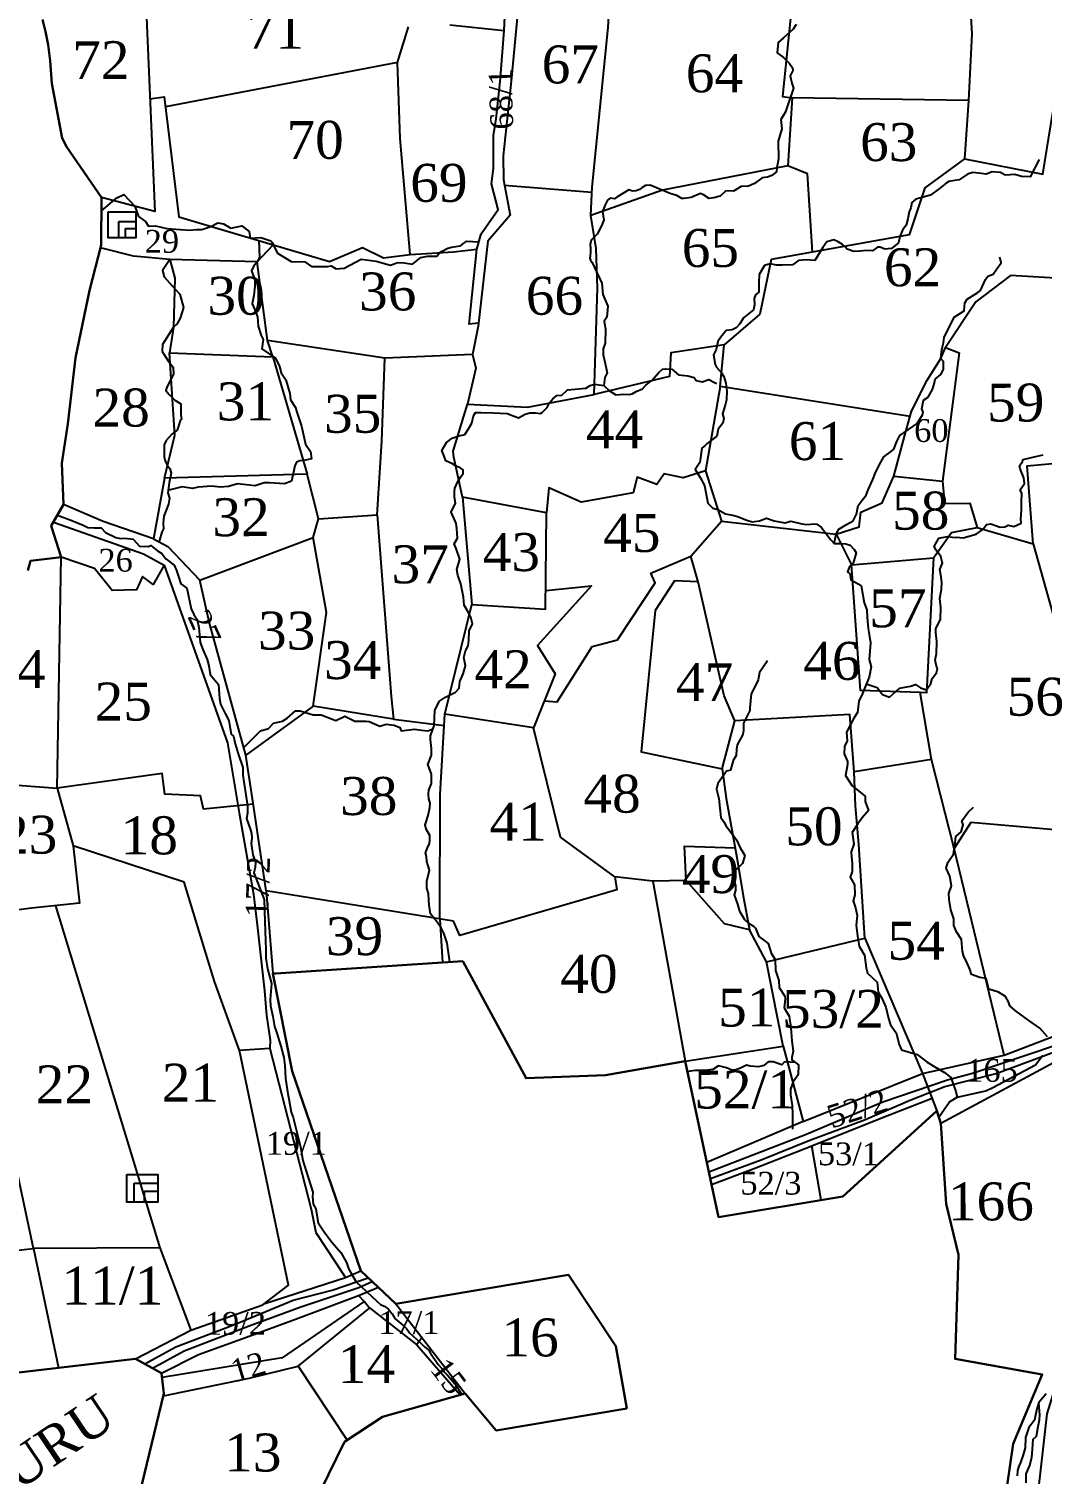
# Model space of a CAD drawing. Header units: inches. Extents: x 38 to 715, y -32 to 1237.
# Drawn here: x 176.1 to 242.8, y 829.9 to 925.1 of the extents above; entities that cross this region are included whole.
import ezdxf

# ---------------------------------------------------------------- set-up
doc = ezdxf.new("R2010")
doc.units = ezdxf.units.IN
doc.header["$MEASUREMENT"] = 0
doc.linetypes.add('BORDER', pattern=[1.75, 0.5, -0.25, 0.5, -0.25, 0, -0.25])
for name, color, linetype in [('NALA', 4, 'Continuous'), ('SQUAREWELL', 5, 'Continuous'), ('SURVEY_BND', 7, 'Continuous'), ('SURVEY_NO', 7, 'Continuous'), ('TEXT', 7, 'Continuous')]:
    doc.layers.add(name, color=color, linetype=linetype)
doc.layers.add('ROAD', color=1, linetype='Continuous', lineweight=25)
doc.layers.add('VILL_BOUNDARY', color=6, linetype='BORDER', lineweight=30)
doc.styles.get("Standard").update_dxf_attribs({"font": 'TIMES.TTF', "height": 0.12})

msp = doc.modelspace()

# ---------------------------------------------------------------- linework, layer by layer
at = {"layer": 'NALA', "linetype": 'ByBlock'}
for points in [[(226.62, 925.365), (226.43, 925.053), (225.806, 924.497), (225.453, 924.185), (225.371, 923.5), (225.805, 923.188), (226.199, 922.808), (226.389, 922.523), (226.403, 922.333), (226.24, 921.981), (226.335, 921.493), (226.457, 921.181), (225.927, 919.617), (225.778, 919.346), (225.629, 919.115), (225.696, 918.491), (225.438, 917.691), (225.465, 916.519), (225.364, 915.923), (225.329, 915.651), (225.03, 915.421), (224.745, 915.312), (224.379, 915.271), (223.89, 914.892), (223.496, 914.715), (223.007, 914.702), (222.492, 914.39), (222, 914.399), (221.62, 914.06), (221.213, 913.938), (220.9, 913.911), (220.534, 914.155), (220.317, 914.223), (219.719, 913.966), (219.244, 913.911), (219.095, 913.911), (218.769, 914.101), (218.362, 914.21), (217.012, 914.78), (216.708, 914.761), (216.479, 914.638), (216.308, 914.486), (216.089, 914.419), (215.842, 914.391), (215.604, 914.476), (214.82, 913.992), (214.66, 913.892), (214.373, 913.918), (214.206, 913.799), (214.04, 913.492), (213.859, 913.046), (213.953, 912.48), (213.786, 912.065), (213.526, 911.546), (213.119, 911.151), (213.052, 910.878), (213.072, 910.591), (213.072, 910.392), (213.046, 910.132), (213.039, 909.972), (213.066, 909.839), (213.179, 909.686), (213.833, 908.335), (213.893, 907.569), (214.028, 907.269), (214.224, 906.819), (214.149, 906.083), (213.983, 905.813), (214.058, 905.272), (214.039, 904.364), (213.913, 904.006), (213.913, 903.596), (214.039, 903.028), (214.176, 902.407), (214.018, 902.102), (213.955, 901.576)], [(242.652, 916.483), (242.047, 915.339), (241.475, 915.361), (241.032, 915.49), (240.741, 915.458), (240.406, 915.447), (240.093, 915.609), (239.542, 915.652), (239.154, 915.501), (238.679, 915.577), (238.268, 915.62), (237.912, 915.512), (237.383, 915.134), (237.08, 915.091), (236.692, 915.027), (236.508, 914.908), (236.087, 914.563), (235.472, 914.131), (234.508, 913.859), (234.26, 913.632), (234.195, 913.287), (234.087, 913.028), (233.989, 912.57), (233.87, 912.138), (233.643, 911.815), (233.47, 911.401), (233.373, 910.974), (232.909, 910.607), (232.477, 910.574), (232.164, 910.693), (231.991, 910.693), (231.656, 910.456), (231.278, 910.467), (230.834, 910.434), (230.424, 910.413), (229.981, 910.574), (229.829, 910.746), (229.69, 910.866), (229.398, 911.049), (229.106, 911.178), (228.653, 911.049), (228.383, 910.682), (228.027, 910.1), (227.854, 909.819), (227.31, 909.872), (226.792, 909.818), (226.382, 909.527), (225.712, 909.516), (225.334, 909.516), (224.922, 909.6), (224.546, 909.494), (224.19, 908.901), (224.168, 908.379), (224.179, 907.732), (223.941, 907.549), (223.855, 907.312), (223.887, 906.902), (223.812, 906.578), (223.15, 906.036), (222.922, 905.656), (222.665, 905.39), (222.418, 905.248), (222.027, 905.198), (221.656, 904.761), (221.475, 904.476), (221.36, 903.949), (221.18, 903.598), (221.284, 902.971), (221.389, 902.781), (221.703, 902.411), (221.855, 902.183), (221.988, 901.736), (222.055, 901.21), (222.036, 900.64), (221.941, 900.279), (221.779, 899.719), (221.864, 899.406), (221.807, 899.092), (221.493, 898.698), (221.408, 898.242), (221.132, 898.042), (220.77, 897.767), (220.628, 897.624), (220.419, 897.444), (220.287, 896.504), (219.978, 896.057), (220.298, 895.525), (220.596, 895.003), (220.81, 893.821), (221.13, 893.501), (221.471, 893.405), (221.982, 893.118), (222.547, 893.011), (222.835, 892.926), (223.315, 892.735), (223.741, 892.607), (224.221, 892.66), (224.68, 892.841), (225.17, 892.66), (225.874, 892.543), (226.279, 892.639), (227.014, 892.479), (227.302, 892.426), (227.857, 892.458), (227.985, 892.436), (228.272, 892.245), (228.925, 891.421), (229.138, 891.176), (229.5, 891.176), (229.895, 891.155), (230.183, 891.07), (230.46, 890.771), (230.588, 890.558), (230.397, 889.873), (230.141, 889.66), (230.024, 889.309), (230.163, 889.171), (230.227, 888.775), (230.91, 888.402), (231.11, 887.27), (231.289, 886.793), (231.313, 886.303), (231.385, 885.563), (231.444, 885.181), (231.528, 884.632), (231.433, 883.526), (231.577, 883.048), (231.433, 882.368), (231.218, 881.83), (230.991, 881.293), (230.765, 880.781), (230.675, 880.031), (230.434, 879.671), (229.939, 878.75), (229.984, 878.18), (229.819, 877.79), (229.789, 877.31), (230.014, 876.814), (230.014, 876.604), (229.879, 875.884), (230.315, 875.209), (231.171, 874.534), (231.187, 874.182), (231.397, 873.582), (230.976, 873.102), (230.691, 872.697), (230.33, 872.142), (230.421, 871.368), (230.255, 870.858), (230.27, 870.498), (230.315, 870.093), (230.33, 869.553), (230.195, 869.178), (230.481, 868.683), (230.496, 868.017), (230.39, 867.627), (230.541, 867.176), (230.661, 866.666), (230.586, 866.036), (230.676, 865.301), (230.781, 864.641), (231.142, 864.055), (231.247, 863.215), (231.337, 862.855), (231.969, 862.261), (232.029, 861.601), (232.284, 861.226), (232.54, 860.625), (232.705, 859.875), (232.855, 859.47), (233.217, 858.939), (233.412, 858.158), (233.562, 857.813), (234.614, 857.513), (235.26, 857.003), (235.77, 856.688), (236.401, 856.328), (236.822, 855.983), (237.145, 855.063), (237.245, 854.697)], [(180.845, 913.095), (181.866, 913.94), (182.329, 914.177), (183.053, 913.398), (183.281, 912.724), (183.744, 912.394), (183.942, 912.09), (184.418, 912.103), (185.145, 911.932), (186.058, 911.853), (186.64, 911.813), (187.116, 911.853), (187.473, 911.853), (188.045, 912.066), (188.518, 912.302), (188.888, 912.236), (189.364, 911.958), (190.09, 912.101), (190.591, 911.731), (190.658, 911.293), (191.342, 911.339), (192, 911.108), (192.112, 910.978), (192.169, 910.845), (192.454, 910.293), (193.356, 909.744), (194.245, 909.735), (194.69, 909.42), (194.94, 909.42), (195.747, 909.429), (195.987, 909.457), (196.312, 909.263), (196.849, 909.318), (197.973, 909.904), (198.96, 909.768), (199.661, 909.573), (199.895, 909.522), (200.135, 909.593), (200.356, 909.677), (200.804, 909.671), (201.349, 909.586), (201.349, 909.586), (201.89, 910.01), (202.331, 910.094), (202.851, 910.094), (202.955, 910.094), (203.134, 910.329), (203.299, 910.425), (203.682, 910.626), (203.909, 910.704), (204.325, 910.755), (204.513, 910.788), (204.734, 910.95), (204.935, 911.093), (205.724, 911.042)], [(191.219, 911.126), (191.252, 910.022), (191.111, 909.734), (190.867, 909.415), (190.745, 909.132), (190.948, 908.555), (190.958, 908.121), (190.887, 907.503), (190.786, 906.961), (190.958, 906.577), (191.141, 906.101), (191.181, 905.494), (191.373, 904.877), (191.495, 904.604), (191.424, 903.997), (192.316, 903.384), (192.58, 902.838), (192.701, 902.413), (192.995, 901.958), (193.269, 901.053), (193.299, 900.628), (193.633, 900.132), (193.714, 899.829), (194.038, 898.908), (194.303, 897.718), (194.616, 897.233), (194.698, 896.747), (194.292, 896.666), (193.918, 896.626), (193.695, 896.535), (193.584, 896.292), (193.37, 895.286), (192.914, 895.104), (191.932, 895.175), (191.578, 895.175), (190.97, 894.972), (189.805, 895.094), (189.218, 894.922), (188.661, 894.891), (188.131, 894.943), (187.22, 894.892), (186.845, 894.801), (186.156, 894.912), (185.285, 894.69)], [(191.111, 909.734), (192.169, 910.845)], [(185.354, 909.894), (184.864, 909.163), (184.974, 908.732), (185.516, 908.159), (186.011, 907.594), (186.254, 906.733), (186.042, 906.027), (185.814, 905.635), (185.596, 905.42), (184.88, 904.289), (184.84, 903.826), (185.241, 903.207), (185.579, 902.791), (185.602, 902.32), (185.147, 901.469), (185.092, 901.25), (185.32, 900.999), (185.689, 900.622), (186.089, 900.376), (186.089, 899.669), (186.113, 899.356), (186.026, 899.246), (185.845, 898.63), (185.492, 898.371), (185.115, 897.963), (184.989, 897.672), (184.973, 896.83), (185.036, 896.626), (185.193, 896.293), (185.35, 896.108), (185.445, 895.818), (185.319, 895.167), (185.217, 894.518), (185.327, 894.165), (185.264, 893.765), (184.966, 892.981), (184.919, 892.529), (184.935, 892.137), (184.817, 891.91), (184.668, 891.4), (184.648, 891.282)], [(236.171, 903.363), (236.24, 903.954), (236.329, 904.388), (236.374, 904.746), (236.599, 905.21), (236.898, 905.763), (237.033, 906.092), (237.707, 906.5), (237.752, 907.024), (237.902, 907.278), (238.606, 907.712), (238.77, 907.846), (239.115, 908.564), (239.265, 908.792), (239.609, 908.927), (239.864, 909.27), (240.133, 909.674), (240.058, 910.033)], [(203.798, 863.601), (203.624, 864.839), (203.419, 865.491), (203.225, 865.842), (202.898, 866.313), (202.523, 866.773), (202.438, 867.347), (202.426, 867.674), (202.401, 868.109), (202.28, 868.471), (202.28, 868.919), (202.462, 869.656), (202.293, 870.217), (202.268, 870.543), (202.208, 870.797), (202.329, 871.111), (202.474, 871.413), (202.498, 871.619), (202.498, 871.933), (202.256, 872.344), (202.172, 872.634), (202.377, 873.243), (202.486, 873.786), (202.51, 874.064), (202.426, 874.355), (202.402, 874.657), (202.414, 874.923), (202.608, 875.363), (202.608, 875.98), (202.438, 876.39), (202.366, 876.608), (202.608, 877.217), (202.608, 877.676), (202.523, 878.268), (202.523, 878.51), (202.766, 879.179), (202.79, 879.674), (202.814, 880.194), (203.117, 880.786), (203.528, 881.04), (204.17, 881.367), (204.412, 881.645), (204.46, 882.08), (204.69, 882.594), (204.835, 883.114), (204.738, 883.67), (204.835, 884.093), (205.005, 884.431), (205.065, 884.782), (205.077, 885.41), (205.308, 885.875), (205.199, 886.322), (204.981, 886.745), (204.751, 887.108), (204.703, 887.643), (204.533, 888.513), (204.34, 889.081), (204.267, 889.456), (204.473, 890.137), (204.219, 890.838), (204.098, 891.152), (204.303, 891.515), (204.267, 892.168), (204.219, 892.482), (204.17, 892.599), (203.904, 893.227), (204.17, 893.82), (204.122, 894.255), (204.122, 894.569), (204.134, 894.823), (204.364, 895.294), (204.509, 895.548), (204.69, 895.79), (204.678, 896.019), (204.497, 896.152), (204.23, 896.261), (203.976, 896.43), (203.553, 896.624), (203.431, 896.935), (203.286, 897.31), (203.577, 897.83), (203.952, 898.108), (204.327, 898.253), (204.787, 898.361), (205.029, 898.724), (205.247, 899.111), (205.368, 899.594), (205.489, 899.812), (205.852, 899.812), (206.662, 899.788), (207.594, 899.737), (208.323, 899.449), (208.781, 899.686), (209.07, 899.788), (209.46, 899.788), (209.773, 899.737), (209.884, 899.805), (210.231, 900.143), (210.375, 900.433), (210.604, 900.702), (210.867, 900.931), (211.183, 900.952), (211.564, 901.291), (212.073, 901.341), (212.777, 901.401), (213.065, 901.587), (213.333, 901.662), (213.955, 901.576), (214.32, 901.238), (214.515, 901.113), (214.752, 900.96), (215.27, 901.023), (215.653, 900.982), (215.816, 901.032), (216.095, 901.182), (216.503, 901.373), (216.719, 901.597), (216.948, 901.772), (217.098, 901.896), (217.578, 902.45), (217.832, 902.651), (218.048, 902.688), (218.444, 902.659), (218.869, 902.293), (219.497, 902.211), (219.915, 902.107), (220.049, 901.92), (220.438, 901.823), (220.871, 901.98), (221.287, 901.754), (221.369, 901.687)], [(229.138, 891.176), (229.268, 891.778), (229.433, 892.119), (229.94, 892.425), (230.377, 892.673), (230.601, 893.109), (230.719, 893.674), (230.978, 894.039), (231.239, 894.361), (231.368, 894.702), (231.687, 895.397), (231.84, 895.786), (232.1, 896.331), (232.407, 896.873), (232.914, 897.262), (233.067, 897.38), (233.256, 897.886), (233.469, 898.29), (234.613, 899.079), (234.966, 899.656), (234.99, 899.833), (234.921, 900.041), (235.027, 900.607), (235.333, 900.807), (235.605, 901.313), (235.746, 901.761), (235.793, 902.008), (236.159, 902.303), (236.336, 902.633), (236.347, 903.163), (236.171, 903.363)], [(231.254, 881.92), (231.966, 881.693), (232.325, 881.221), (232.782, 881.041), (233.434, 881.644), (234.16, 881.775), (234.503, 881.881), (234.503, 881.881), (234.829, 881.661), (235.221, 881.522), (235.515, 881.954), (235.588, 882.288), (235.874, 882.655), (235.955, 882.907), (235.882, 883.095), (235.8, 883.486), (235.825, 883.698), (235.874, 883.922), (235.907, 884.721), (235.842, 885.315), (235.825, 885.56), (236.144, 886.198), (236.168, 886.955), (236.103, 887.558), (236.103, 887.558), (236.218, 888.157), (236.226, 888.63), (236.16, 889.119), (236.103, 889.469), (236.275, 889.886), (236.16, 890.31), (235.85, 890.736), (235.72, 890.973), (236.022, 891.527), (236.601, 891.633), (237.107, 891.568), (237.204, 891.584), (237.641, 891.547), (238.497, 891.791), (238.922, 892.093), (239.166, 892.427), (239.46, 892.468), (240.084, 892.24), (240.382, 892.265), (240.591, 892.377), (240.889, 892.313), (240.97, 892.297), (241.453, 892.506), (241.437, 892.78), (241.485, 893.359), (241.485, 893.906), (241.494, 894.457), (241.389, 894.699), (241.679, 895.133), (241.63, 895.503), (241.397, 896.098), (241.357, 896.283), (241.55, 896.575), (241.598, 896.711), (242.506, 896.93), (242.911, 897.006)], [(177.94, 893.04), (178.887, 892.686), (179.632, 892.386), (179.939, 892.229), (180.376, 892.208), (180.834, 892.201), (181.114, 891.908), (181.797, 891.574), (182.077, 891.512), (182.391, 891.526), (182.93, 891.451), (183.356, 891), (183.929, 890.973), (184.1, 891.034), (184.53, 890.693), (184.831, 890.509), (185.091, 890.154), (185.648, 889.746), (185.784, 889.398), (185.928, 888.996), (186.085, 888.525), (186.467, 888.239), (186.768, 886.864), (186.932, 886.488), (187.15, 886.161), (187.15, 886.161), (187.273, 885.649), (187.359, 884.653), (187.536, 884.179), (187.819, 883.521), (187.934, 883.112), (188.003, 882.538), (188.57, 881.881), (188.631, 880.959), (188.692, 880.592), (188.999, 879.964), (189.236, 879.51), (189.336, 878.99), (189.397, 878.6), (189.543, 878.47), (189.65, 877.965), (189.849, 877.307), (190.163, 876.416), (190.171, 875.911), (190.232, 875.46), (190.47, 873.888), (190.47, 873.398), (190.401, 873.061), (190.662, 872.308), (190.738, 872.063), (190.753, 871.788), (190.723, 871.398), (190.823, 870.66), (190.999, 870.178), (190.976, 869.826), (190.884, 869.467), (191.565, 867.724), (191.606, 866.256), (191.675, 864.411), (191.689, 863.862), (191.785, 863.149), (192.046, 862.183), (191.964, 861.127), (191.977, 860.702), (192.142, 860.002), (192.252, 859.343), (192.389, 858.987), (192.678, 858.05), (192.87, 857.309), (192.939, 856.788), (192.98, 855.933), (193.131, 854.918), (193.2, 854.589), (193.351, 853.711), (193.475, 853.354), (193.957, 851.423), (194.108, 850.518), (194.328, 849.818), (194.769, 848.44), (194.747, 848.138), (194.801, 847.653), (194.974, 847.33), (195.081, 846.651), (195.125, 846.424), (195.567, 845.745), (196.042, 845.11), (196.615, 844.451), (197.005, 843.796), (197.128, 843.407), (197.261, 843.16), (197.629, 842.517)], [(224.746, 883.44), (224.214, 882.666), (224.128, 882.181), (223.886, 881.682), (223.657, 881.269), (223.572, 880.342), (223.572, 880.171), (223.343, 879.686), (223.158, 879.33), (223.158, 878.873), (223.115, 878.588), (222.743, 877.897), (222.7, 877.626), (222.686, 877.198), (222.486, 876.87), (222.301, 876.229), (222.044, 876.172), (221.458, 875.367), (221.372, 874.982), (221.529, 874.369), (221.6, 873.727), (221.669, 873.119), (221.869, 872.829), (222, 872.6), (222.7, 871.643), (222.95, 871.124), (223.121, 870.834), (223.251, 870.614), (223.091, 870.095), (222.86, 869.855), (222.5, 869.565), (222.53, 868.97), (222.64, 868.65), (222.63, 868.321), (222.55, 868.021), (222.76, 867.401), (222.9, 866.942), (223.23, 866.408), (223.48, 866.168), (223.81, 865.958), (223.96, 865.828), (224.18, 865.279), (224.501, 865.029), (224.791, 864.819), (224.911, 864.409), (224.981, 864.19), (225.251, 863.76), (225.271, 863.037), (225.481, 862.377), (225.511, 861.928), (225.881, 861.348), (225.911, 861.168), (225.832, 860.572), (226.172, 860.022), (226.192, 859.863), (226.252, 859.453), (226.302, 859.003), (226.342, 858.374), (226.423, 857.73), (226.343, 857.3), (226.343, 857.15), (226.78, 856.814), (226.76, 856.171), (226.438, 855.709), (226.257, 855.226), (226.257, 854.845), (226.358, 854.141), (226.378, 853.559), (226.378, 852.916), (226.398, 852.594)], [(243.186, 858.678), (242.679, 859.244), (241.963, 859.75), (241.065, 860.399), (240.706, 860.707), (240.614, 860.983), (240.428, 861.334), (239.956, 861.611), (239.331, 861.816), (239.331, 861.816), (239.145, 862.51), (238.735, 862.575), (238.193, 862.772), (238.078, 863.133), (237.848, 863.625), (237.684, 863.953), (237.602, 864.297), (237.536, 865.084), (237.192, 865.582), (237.011, 866.009), (237.011, 866.452), (236.83, 867.042), (236.715, 867.714), (236.683, 868.108), (236.863, 868.607), (236.765, 869.247), (236.519, 869.788), (236.634, 870.165), (236.995, 870.706), (237.11, 871.444), (237.159, 871.87), (237.504, 872.166), (237.645, 872.646), (237.555, 872.891), (237.955, 873.47), (238.316, 873.805)], [(226.561, 856.982), (225.857, 857.032), (225.679, 856.815), (225.106, 857.012), (224.78, 857.012), (224.494, 856.785), (224.138, 856.696), (223.605, 856.726), (223.358, 856.805), (222.953, 856.608), (222.578, 856.479), (222.4, 856.469), (222.035, 856.637), (221.519, 856.765), (221.143, 856.508), (220.788, 856.469), (220.324, 856.449), (219.988, 856.449), (219.642, 856.4), (219.46, 856.36)], [(236.034, 853.377), (236.733, 854.387), (237.245, 854.697), (239.122, 855.109), (239.599, 855.341), (242.41, 856.831), (242.888, 857.456)], [(197.629, 842.517), (198.99, 841.251), (199.231, 841.042), (199.486, 840.933), (199.745, 840.747), (199.996, 840.411), (200.192, 840.117), (200.711, 839.667), (200.947, 839.454), (201.156, 839.163), (201.88, 838.507), (202.126, 838.243), (202.421, 838.016), (202.526, 837.835), (203.027, 837.078), (203.278, 836.819), (203.45, 836.583), (203.65, 836.374), (204.265, 835.662), (204.347, 835.48), (204.529, 835.198), (204.614, 835.119)], [(243.111, 835.137), (242.623, 834.573), (242.471, 834.071), (242.333, 833.422), (241.967, 832.935), (241.738, 832.265), (241.723, 831.595), (241.586, 831.138), (241.418, 830.62), (241.311, 830.377), (241.22, 830.087), (241.189, 829.737)], [(241.786, 829.275), (241.786, 829.884), (242.03, 830.436), (242.168, 830.984), (242.198, 831.487), (242.259, 832.157), (242.458, 832.36), (242.58, 832.999), (242.656, 833.426), (242.686, 833.746), (242.623, 834.573)]]:
    msp.add_lwpolyline(points, dxfattribs=at)
at = {"layer": 'ROAD', "linetype": 'ByBlock'}
for points in [[(220.875, 849.785), (227.256, 852.23), (232.337, 854.393), (236.613, 855.844), (238.24, 856.275), (243.656, 858.101), (245.66, 858.842), (248.43, 859.434), (252.436, 860.187), (255.826, 861.13), (258.016, 861.693), (263.15, 861.158), (266.163, 860.525), (271.216, 859.827), (275.543, 858.522), (279.242, 856.074)], [(220.974, 849.33), (224.324, 850.561), (227.527, 851.858), (231.127, 853.203), (234.189, 854.525), (236.434, 855.402), (239.8, 856.245), (244.016, 857.82), (245.889, 858.488), (250.246, 859.304), (253.148, 859.902), (256.444, 860.802), (257.555, 861.188), (261.643, 860.826), (264.637, 860.359), (268.625, 859.448), (270.536, 859.351), (274.001, 858.525), (276.07, 857.786), (278.417, 855.978), (279.259, 855.159)], [(183.711, 837.115), (185.74, 838.248), (189.497, 839.678), (193.473, 841.311), (196.06, 841.972), (198.426, 842.794)], [(184.218, 836.842), (186.297, 837.974), (190.578, 839.635), (193.983, 840.883), (197.817, 842.144), (198.681, 842.555)]]:
    msp.add_lwpolyline(points, dxfattribs=at)
at = {"layer": 'SQUAREWELL', "linetype": 'ByBlock'}
for points in [[(181.294, 913.028), (183.102, 913.028), (183.102, 911.309), (181.294, 911.309)], [(181.989, 912.399), (183.102, 912.399), (183.102, 911.309), (181.989, 911.309)], [(182.43, 911.929), (183.102, 911.929), (183.102, 911.309), (182.43, 911.309)], [(182.51, 849.602), (184.571, 849.602), (184.571, 847.77), (182.51, 847.77)], [(182.994, 849.037), (184.571, 849.037), (184.571, 847.77), (182.994, 847.77)], [(183.673, 848.496), (184.571, 848.496), (184.571, 847.77), (183.673, 847.77)]]:
    msp.add_lwpolyline(points, close=True, dxfattribs=at)
at = {"layer": 'SURVEY_BND', "linetype": 'ByBlock'}
for points in [[(236.598, 932.848), (237.741, 932.646), (238.208, 924.744), (237.995, 920.369), (226.375, 920.545), (226.083, 916.063), (217.831, 914.456), (213.101, 912.777), (213.175, 914.644), (214.248, 925.175), (214.319, 926.714), (216.781, 929.382), (226.349, 926.644), (225.733, 920.617), (226.375, 920.545)], [(203.8, 925.357), (207.382, 924.964), (207.691, 931.432), (208.55, 929.103), (207.841, 921.642), (207.318, 916.716), (207.339, 915.149), (207.405, 914.779), (213.162, 914.311)], [(198.339, 926.848), (183.79, 926.33), (184.37, 913.057), (180.851, 913.968)], [(184.046, 920.468), (184.979, 920.592), (185.94, 912.689), (195.874, 909.749), (198.06, 910.682), (199.428, 909.999), (201.199, 910.217), (200.532, 917.859), (200.365, 922.871), (201.078, 925.217)], [(201.199, 910.217), (204.05, 910.382), (205.593, 910.573), (205.875, 911.581), (206.982, 913.185), (206.547, 914.864), (206.683, 915.879), (206.692, 918.048), (206.856, 919.144), (207.074, 921.198), (207.146, 921.86), (207.382, 924.964)], [(237.995, 920.369), (237.722, 916.518), (242.882, 915.508), (244.226, 923.76)], [(200.365, 922.871), (185.058, 919.945)], [(237.722, 916.518), (235.11, 914.597), (234.074, 911.51), (224.978, 909.874), (224.243, 906.273), (221.879, 904.257), (218.37, 903.746), (218.288, 902.179), (213.312, 900.999), (213.536, 907.993), (213.455, 910.599), (213.101, 912.777)], [(227.702, 910.364), (227.374, 915.538), (226.083, 916.063)], [(207.405, 914.779), (207.792, 912.803), (206.315, 911.103), (205.671, 905.492), (205.302, 903.631), (199.531, 903.387), (191.789, 904.558), (191.111, 909.734), (185.354, 909.894), (182.961, 910.102), (180.783, 910.658)], [(205.694, 905.696), (205.086, 905.617), (205.593, 910.573)], [(185.354, 909.894), (185.675, 908.645), (185.596, 905.42), (185.336, 903.728), (192.133, 903.469), (191.789, 904.558)], [(249.366, 908.399), (248.142, 907.886), (244.868, 908.596), (240.745, 908.823), (238.478, 907.085), (236.479, 904.088), (237.378, 903.742), (236.281, 895.269), (236.406, 893.8), (238.072, 893.835), (238.553, 892.219), (242.251, 891.15), (241.848, 896.294), (244.942, 896.576), (244.33, 891.745), (247.156, 891.954), (246.837, 898.929), (247.116, 902.204), (247.701, 903.698), (248.142, 907.886)], [(192.133, 903.469), (194.405, 895.749), (184.998, 895.471), (185.675, 898.318), (185.436, 902.047), (185.336, 903.728)], [(205.302, 903.631), (205.519, 902.725), (204.966, 900.357), (208.918, 900.152), (213.312, 900.999)], [(234.141, 899.54), (221.632, 901.508), (221.879, 904.257)], [(233.065, 895.62), (233.793, 898.316), (234.24, 899.886), (235.269, 901.924), (236.171, 903.363), (236.479, 904.088)], [(195.149, 892.805), (199.012, 893.059), (199.331, 897.912), (199.531, 903.387)], [(221.632, 901.508), (220.645, 895.969), (221.71, 892.647)], [(220.645, 895.969), (219.185, 895.506), (217.929, 895.764), (217.446, 895.069), (216.153, 895.54), (215.884, 894.521), (212.47, 893.892), (210.339, 894.844), (210.171, 893.204), (204.64, 894.215), (204.067, 896.863), (204.033, 897.266), (204.966, 900.357)], [(184.998, 895.471), (184.276, 891.483), (180.95, 892.623), (178.343, 893.753)], [(184.276, 891.483), (185.217, 890.975), (187.341, 888.754), (194.79, 891.579), (195.149, 892.805), (194.405, 895.749)], [(229.268, 891.778), (230.787, 892.261), (230.881, 893.231), (232.295, 893.845), (233.065, 895.62), (236.284, 895.285)], [(204.64, 894.215), (205.262, 887.154), (210.113, 886.854), (210.171, 893.204)], [(177.684, 892.588), (183.608, 890.487), (184.977, 889.735), (184.258, 888.47), (183.556, 889), (183.146, 888.128), (181.554, 888.077), (180.391, 889.529), (178.198, 890.273)], [(199.012, 893.059), (199.931, 881.083), (200.097, 879.588), (194.801, 880.446), (190.364, 877.233), (187.951, 886.013), (187.341, 888.754)], [(242.251, 891.15), (244.222, 884.101), (248.165, 877.033), (249.236, 872.534), (244.157, 872.259), (238.143, 872.792), (237.052, 871.075), (235.549, 876.943), (230.445, 876.118), (230.157, 879.909), (222.588, 879.489), (221.879, 881.129), (220.161, 888.655), (219.689, 890.343), (221.71, 892.647), (229.268, 891.778), (230.269, 889.767), (235.671, 890.221), (236.865, 891.898), (238.553, 892.219)], [(194.801, 880.446), (195.688, 886.623), (194.79, 891.579)], [(210.03, 880.808), (210.881, 880.736), (213.179, 884.376), (214.853, 884.827), (217.348, 888.579), (217.052, 889.223), (219.689, 890.343)], [(184.977, 889.735), (189.15, 878.032), (189.942, 873.294), (190.869, 868.07), (191.125, 865.857), (191.593, 861.708), (191.714, 860.082), (191.955, 858.452), (191.94, 857.91), (189.951, 857.76), (188.307, 862.325), (187.072, 866.334), (186.288, 868.868), (178.974, 871.251), (179.396, 867.47), (176.247, 867.139), (171.717, 866.55), (171.341, 871.63), (170.995, 874.972), (174.16, 875.344), (177.928, 875.043), (178.198, 890.273)], [(235.549, 876.943), (234.807, 881.36), (230.875, 881.487), (230.269, 889.767)], [(235.671, 890.221), (235.215, 881.337), (234.807, 881.36)], [(220.161, 888.655), (218.601, 888.711), (217.336, 886.756), (216.417, 877.448), (221.75, 876.327), (222.588, 879.489)], [(210.124, 888.068), (213.147, 888.38), (209.584, 884.459), (210.742, 882.59), (209.317, 879.026), (203.483, 879.938), (205.262, 887.154)], [(190.227, 877.732), (191.334, 878.828), (191.846, 878.979), (192.178, 879.325), (192.178, 879.325), (192.781, 879.461), (193.083, 879.672), (193.641, 880.138), (193.942, 880.154), (194.801, 879.882), (195.329, 879.882), (196.294, 879.521), (196.882, 879.792), (197.545, 879.476), (198.299, 879.476), (198.484, 879.447), (199.187, 879.144), (199.609, 879.262), (200.134, 879.196), (200.504, 879.048), (200.608, 878.841), (201.476, 878.951), (201.935, 878.877), (202.364, 878.84), (202.468, 878.87), (202.69, 878.971)], [(203.141, 866.427), (203.16, 874.644), (203.483, 879.938)], [(200.097, 879.588), (203.437, 879.185)], [(219.382, 868.98), (217.183, 868.915), (214.686, 869.202), (211.108, 871.827), (209.317, 879.026)], [(214.686, 869.202), (214.807, 868.345), (204.455, 865.349), (204.053, 866.279), (191.708, 868.278), (190.848, 874.062), (190.364, 877.233)], [(190.858, 873.996), (187.563, 873.672), (187.379, 874.544), (185.027, 874.659), (184.838, 876.014), (177.928, 875.043), (178.974, 871.251)], [(221.75, 876.327), (222.026, 874.376), (222.726, 870.486), (223.135, 867.948), (223.561, 865.722), (221.907, 866.114), (219.382, 868.98), (219.28, 871.229), (222.61, 871.129)], [(224.674, 863.601), (231.165, 865.165), (230.755, 871.347), (230.536, 873.891), (230.445, 876.118)], [(240.334, 857.462), (246.874, 859.956), (247.216, 860.854), (249.143, 862.025), (250.186, 862.968), (250.985, 863.923), (250.729, 867.432), (250.658, 871.742), (249.236, 872.534)], [(234.956, 856.248), (240.334, 857.462), (237.052, 871.075)], [(217.183, 868.915), (219.307, 857.069), (225.769, 858.063), (224.674, 863.601), (223.561, 865.722)], [(191.708, 868.278), (192.14, 862.845)], [(166.186, 843.628), (176.366, 844.731), (171.717, 866.55)], [(177.821, 867.304), (184.686, 844.757), (176.366, 844.731)], [(203.141, 866.427), (203.33, 863.57)], [(231.165, 865.165), (234.956, 856.248), (235.903, 853.787)], [(225.769, 858.063), (227.084, 853.087), (220.746, 850.388)], [(247.178, 857.995), (243.878, 857.12), (236.164, 852.967)], [(183.092, 837.448), (186.746, 839.333), (191.485, 841.002), (193.18, 842.312), (189.951, 857.76)], [(191.94, 857.91), (194.676, 847.319), (194.98, 845.774), (196.94, 842.81)], [(227.084, 853.087), (234.956, 856.248)], [(221.055, 848.95), (223.798, 849.969), (227.663, 851.479), (232.212, 853.319), (235.584, 854.617)], [(246.46, 854.723), (246.195, 847.592), (243.93, 836.377), (243.141, 833.824), (242.466, 827.815), (247.735, 827.558), (248.981, 836.275)], [(228.277, 847.911), (227.663, 851.479)], [(176.366, 844.731), (178.026, 836.862)], [(184.686, 844.757), (186.746, 839.333)], [(191.605, 841.095), (196.94, 842.81), (197.944, 843.247)], [(197.783, 841.626), (199.095, 842.166)], [(184.814, 836.52), (187.245, 837.739), (190.638, 838.959), (193.816, 840.125), (197.783, 841.626), (198.166, 841.23), (192.753, 837.527), (184.849, 836.213)], [(184.928, 835.013), (190.577, 836.19), (193.803, 836.962), (198.509, 840.799), (198.166, 841.23)], [(198.514, 840.803), (201.642, 838.377), (204.484, 835.082)], [(200.246, 841.086), (204.808, 835.174)], [(201.958, 838.867), (201.642, 838.377)], [(193.803, 836.962), (197.032, 832.089)]]:
    msp.add_lwpolyline(points, dxfattribs=at)
at = {"layer": 'VILL_BOUNDARY', "linetype": 'ByBlock'}
for points in [[(176.004, 889.405), (176.17, 890.025), (178.198, 890.273), (177.536, 892.327), (178.343, 893.753), (178.241, 896.471), (178.634, 899.055), (179.131, 903.405), (180.063, 907.836), (180.83, 910.84), (180.851, 913.968), (178.573, 917.284), (178.263, 917.883), (177.579, 921.489), (177.475, 922.977), (177.33, 924.031), (177.165, 924.899), (176.958, 925.705)], [(240.32, 827.614), (240.922, 831.857), (242.842, 836.417), (237.098, 837.452), (237.332, 844.313), (236.514, 847.662), (236.164, 852.967), (235.903, 853.787), (229.696, 848.145), (221.519, 846.795), (219.307, 857.069), (214.057, 856.149), (208.832, 855.936), (204.656, 863.657), (192.338, 862.845), (192.14, 862.845), (193.41, 856.408), (197.944, 843.247), (200.246, 841.086), (211.632, 842.985), (214.755, 838.291), (215.462, 834.19), (206.869, 832.736), (204.808, 835.174), (199.37, 833.639), (196.867, 831.98), (195.277, 828.747)], [(183.192, 827.903), (184.966, 835.171), (184.814, 836.52), (183.092, 837.448), (167.662, 835.663)]]:
    msp.add_lwpolyline(points, dxfattribs=at)

# ---------------------------------------------------------------- texts
at = {"layer": 'SURVEY_NO', "linetype": 'ByBlock'}
for s, height, rotation, p in [('71', 2.5, 0.02818, (190.42, 923.765)), ('72', 2.5, 0.02818, (178.921, 921.767)), ('67', 2.5, 0.02818, (209.861, 921.487)), ('64', 2.5, 0.02818, (219.358, 920.901)), ('68/1', 1.5, 92.05473, (207.993, 918.469)), ('70', 2.5, 0.02818, (193.04, 916.516)), ('63', 2.5, 0.02818, (230.845, 916.371)), ('69', 2.5, 0.02818, (201.197, 913.686)), ('29', 1.5, 0.02818, (183.697, 910.332)), ('65', 2.5, 0.02818, (219.091, 909.395)), ('62', 2.5, 0.02818, (232.416, 908.122)), ('30', 2.5, 0.02818, (187.834, 906.246)), ('36', 2.5, 0.02818, (197.824, 906.529)), ('66', 2.5, 0.02818, (208.814, 906.246)), ('31', 2.5, 0.02818, (188.449, 899.286)), ('59', 2.5, 0.02818, (239.212, 899.214)), ('28', 2.5, 0.02818, (180.258, 898.877)), ('35', 2.5, 0.02818, (195.52, 898.471)), ('44', 2.5, 0.02818, (212.779, 897.432)), ('61', 2.5, 0.02818, (226.148, 896.671)), ('60', 1.5, 0.02818, (234.407, 897.864)), ('32', 2.5, 0.02818, (188.158, 891.655)), ('58', 2.5, 0.02818, (232.953, 892.087)), ('45', 2.5, 0.02818, (213.915, 890.618)), ('43', 2.5, 0.02818, (205.976, 889.358)), ('26', 1.5, 0.02818, (180.646, 889.322)), ('37', 2.5, 0.02818, (199.966, 888.552)), ('57', 2.5, 0.02818, (231.444, 885.655)), ('27', 1.5, 294.08099, (186.491, 886.367)), ('33', 2.5, 0.02818, (191.164, 884.185)), ('34', 2.5, 0.02818, (195.518, 882.243)), ('46', 2.5, 0.02818, (227.101, 882.19)), ('24', 2.5, 0.02818, (173.394, 881.642)), ('42', 2.5, 0.02818, (205.43, 881.632)), ('47', 2.5, 0.02818, (218.714, 880.786)), ('25', 2.5, 0.02818, (180.399, 879.51)), ('56', 2.5, 0.02818, (240.498, 879.83)), ('38', 2.5, 0.02818, (196.576, 873.285)), ('48', 2.5, 0.02818, (212.609, 873.439)), ('41', 2.5, 0.02818, (206.424, 871.593)), ('23', 2.5, 0.02818, (174.164, 870.74)), ('18', 2.5, 0.02818, (182.112, 870.692)), ('50', 2.5, 0.02818, (225.913, 871.287)), ('17/2', 1.5, 88.05157, (191.829, 866.51)), ('49', 2.5, 0.02818, (219.095, 868.143)), ('39', 2.5, 0.02818, (195.64, 864.054)), ('54', 2.5, 0.02818, (232.652, 863.751)), ('40', 2.5, 0.02818, (211.086, 861.564)), ('51', 2.5, 0.02818, (221.491, 859.35)), ('53/2', 2.5, 0.02818, (225.7, 859.26)), ('165', 1.5, 0.02818, (237.835, 855.71)), ('22', 2.5, 0.02818, (176.514, 854.289)), ('21', 2.5, 0.02818, (184.824, 854.399)), ('52/1', 2.5, 0.02818, (219.913, 853.95)), ('52/2', 1.5, 17.7611, (228.961, 852.622)), ('19/1', 1.5, 0.02818, (191.675, 850.9)), ('53/1', 1.5, 0.02818, (228.063, 850.21)), ('52/3', 1.5, 0.02818, (222.953, 848.276)), ('166', 2.5, 0.02818, (236.634, 846.575)), ('11/1', 2.5, 0.02818, (178.216, 841.029)), ('19/2', 1.5, 0.02818, (187.662, 839.038)), ('17/1', 1.5, 0.02818, (199.094, 839.09)), ('16', 2.5, 0.02818, (207.209, 837.613)), ('14', 2.5, 0.02818, (196.421, 835.854)), ('12', 1.5, 16.59761, (189.636, 835.88)), ('15', 1.5, 306.99867, (202.444, 836.771)), ('13', 2.5, 0.02818, (188.937, 830.032))]:
    msp.add_text(s, height=height, rotation=rotation, dxfattribs=at).set_placement(p)
at = {"layer": 'TEXT', "linetype": 'ByBlock'}
msp.add_text('KULLURU', height=2.5, rotation=33.97292, dxfattribs=at).set_placement((166.997, 823.1))

doc.saveas('drawing.dxf')
